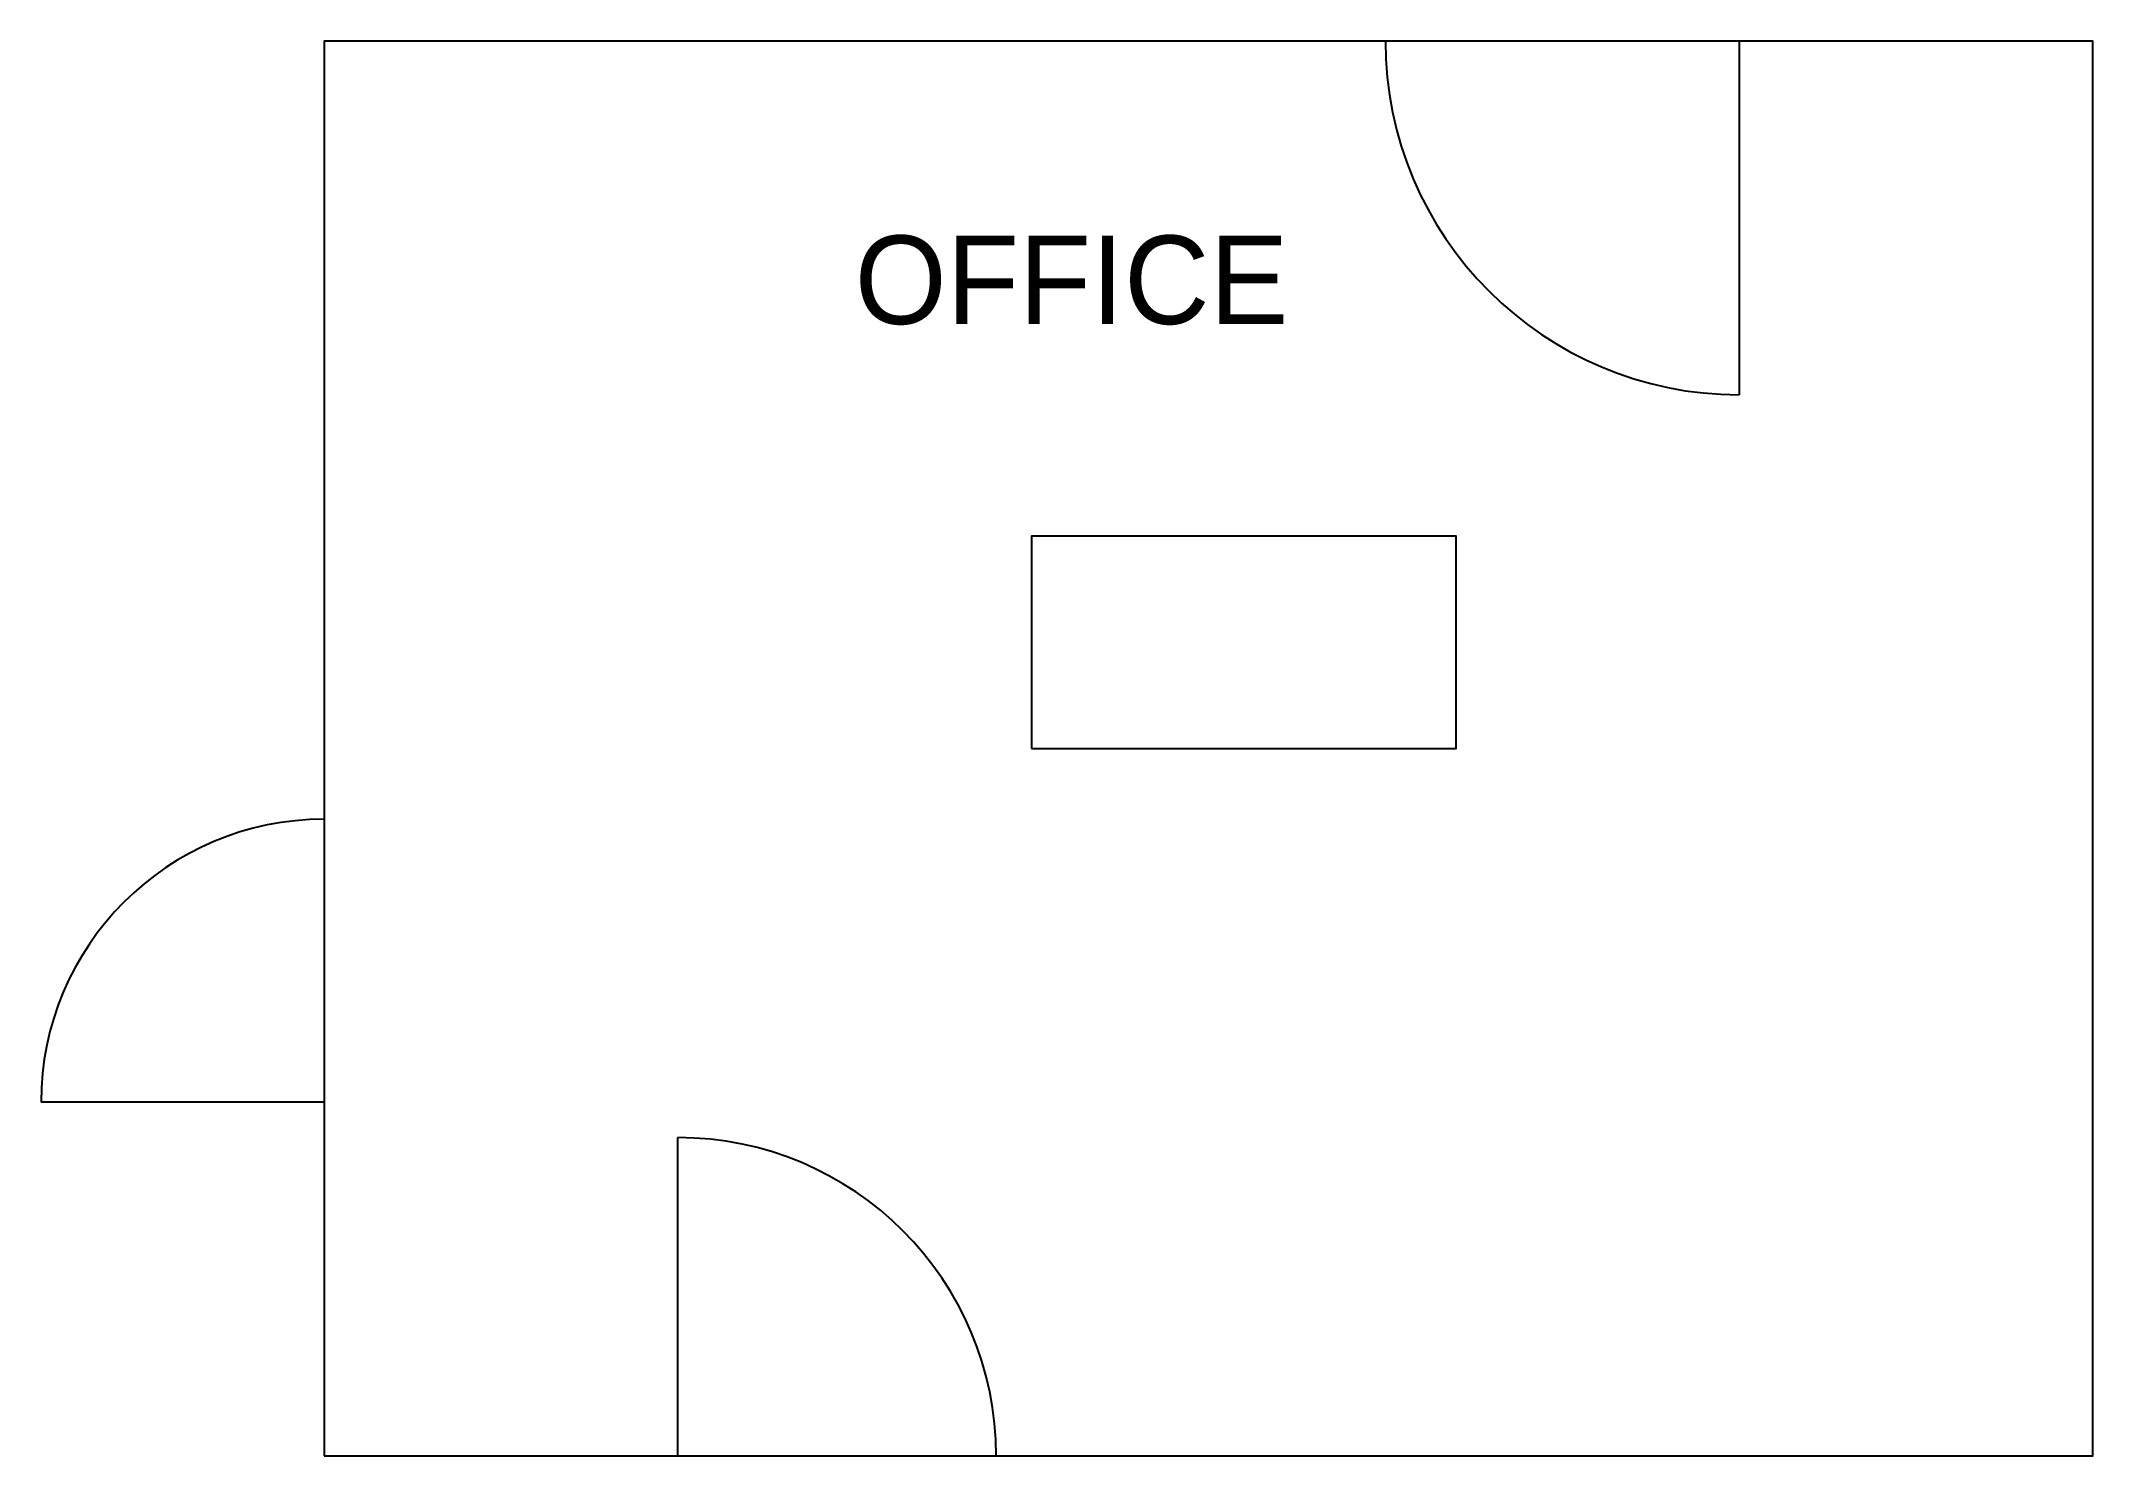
# Model space of a CAD drawing. Header units: millimetres. Extents: x -800 to 5000, y 0 to 4000.
import ezdxf

# ---------------------------------------------------------------- set-up
doc = ezdxf.new("R2010")
doc.units = ezdxf.units.MM
for name, color, linetype in [('A-ANNO-TEXT', 4, 'Continuous'), ('A-AREA', 2, 'Continuous'), ('A-GEN', 3, 'Continuous'), ('A-WALL', 1, 'Continuous')]:
    doc.layers.add(name, color=color, linetype=linetype)

# ---------------------------------------------------------------- blocks, each defined once
blk = doc.blocks.new('*U1')
blk.add_line((0, 0), (0, 900))
blk.add_arc((0, 0), 900, 0, 90)
blk = doc.blocks.new('*U2')
blk.add_line((0, 0), (0, 800))
blk.add_arc((0, 0), 800, 0, 90)
blk = doc.blocks.new('*U3')
blk.add_line((0, 0), (0, 1000))
blk.add_arc((0, 0), 1000, 0, 90)
blk = doc.blocks.new('*U4')
blk.add_lwpolyline([(0, 0), (1200, 0), (1200, 600), (0, 600)], close=True)

msp = doc.modelspace()

# ---------------------------------------------------------------- linework, layer by layer
at = {"layer": 'A-AREA'}
msp.add_lwpolyline([(0, 0), (5000, 0), (5000, 4000), (0, 4000)], close=True, dxfattribs=at)
at = {"layer": 'A-WALL'}
for p, q in [((3000, 4000), (0, 4000)), ((0, 4000), (0, 1800)), ((5000, 4000), (4000, 4000)), ((5000, 0), (5000, 4000)), ((0, 1000), (0, 0)), ((0, 0), (1000, 0)), ((1900, 0), (5000, 0))]:
    msp.add_line(p, q, dxfattribs=at)

# ---------------------------------------------------------------- block references
at = {"layer": 'A-GEN'}
for name, p, rotation in [('*U3', (4000, 4000), 180), ('*U2', (0, 1000), 90)]:
    msp.add_blockref(name, p, dxfattribs=dict(at, rotation=rotation))
for name, p in [('*U4', (2000, 2000)), ('*U1', (1000, 0))]:
    msp.add_blockref(name, p, dxfattribs=at)

# ---------------------------------------------------------------- texts
at = {"layer": 'A-ANNO-TEXT'}
msp.add_text('OFFICE', height=250, dxfattribs=at).set_placement((1500, 3200))

doc.saveas('drawing.dxf')
